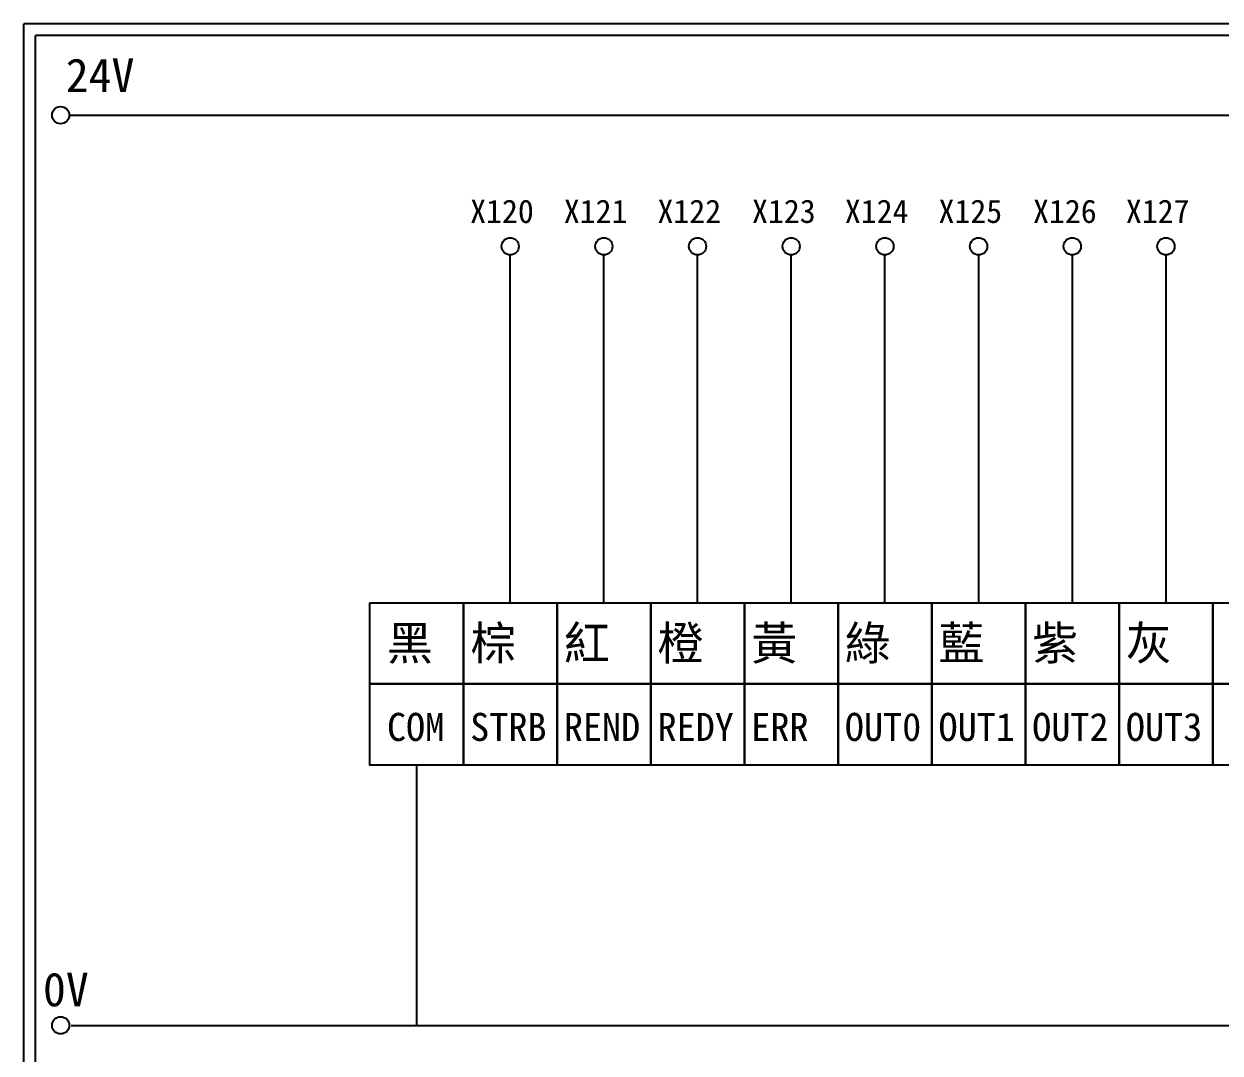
# Model space of a CAD drawing. Extents: x 627 to 914, y 3 to 207.
# Drawn here: x 627.2 to 755, y 97 to 207 of the extents above; entities that cross this region are included whole.
import ezdxf

# ---------------------------------------------------------------- set-up
doc = ezdxf.new("R2010")
doc.units = 0
doc.layers.get('0').update_dxf_attribs({"linetype": 'CONTINUOUS'})
doc.layers.add('圖框層', color=7, linetype='CONTINUOUS')
doc.layers.add('標尺寸層', color=3, linetype='CONTINUOUS')
doc.styles.add('STSL', font='kaiu.ttf')

msp = doc.modelspace()

# ---------------------------------------------------------------- linework, layer by layer
for p, q in [((679.16, 145.1), (679.16, 182.28)), ((689.17, 145.1), (689.17, 182.28)), ((699.18, 145.1), (699.18, 182.28)), ((709.19, 145.1), (709.19, 182.28)), ((719.2, 145.1), (719.2, 182.28)), ((729.21, 182.28), (729.21, 145.1)), ((739.22, 182.28), (739.22, 145.1)), ((749.23, 182.28), (749.23, 145.1))]:
    msp.add_line(p, q)
for points in [[(664.15, 145.1), (674.16, 145.1), (674.16, 136.44), (664.15, 136.44)], [(674.16, 145.1), (684.17, 145.1), (684.17, 136.44), (674.16, 136.44)], [(684.17, 145.1), (694.18, 145.1), (694.18, 136.44), (684.17, 136.44)], [(694.18, 145.1), (704.19, 145.1), (704.19, 136.44), (694.18, 136.44)], [(704.19, 145.1), (714.2, 145.1), (714.2, 136.44), (704.19, 136.44)], [(714.2, 145.1), (724.21, 145.1), (724.21, 136.44), (714.2, 136.44)], [(724.21, 145.1), (734.22, 145.1), (734.22, 136.44), (724.21, 136.44)], [(734.22, 145.1), (744.23, 145.1), (744.23, 136.44), (734.22, 136.44)], [(744.23, 145.1), (754.24, 145.1), (754.24, 136.44), (744.23, 136.44)], [(754.24, 145.1), (764.25, 145.1), (764.25, 136.44), (754.24, 136.44)], [(664.15, 136.44), (674.16, 136.44), (674.16, 127.77), (664.15, 127.77)], [(674.16, 136.44), (684.17, 136.44), (684.17, 127.77), (674.16, 127.77)], [(684.17, 136.44), (694.18, 136.44), (694.18, 127.77), (684.17, 127.77)], [(694.18, 136.44), (704.19, 136.44), (704.19, 127.77), (694.18, 127.77)], [(704.19, 136.44), (714.2, 136.44), (714.2, 127.77), (704.19, 127.77)], [(714.2, 136.44), (724.21, 136.44), (724.21, 127.77), (714.2, 127.77)], [(724.21, 136.44), (734.22, 136.44), (734.22, 127.77), (724.21, 127.77)], [(734.22, 136.44), (744.23, 136.44), (744.23, 127.77), (734.22, 127.77)], [(744.23, 136.44), (754.24, 136.44), (754.24, 127.77), (744.23, 127.77)], [(754.24, 136.44), (764.25, 136.44), (764.25, 127.77), (754.24, 127.77)]]:
    msp.add_lwpolyline(points, close=True)
at = {"layer": '圖框層', "color": 7}
for p, q in [((914.2, 206.97), (627.2, 206.97)), ((627.2, 3), (627.2, 206.97)), ((912.95, 205.72), (628.45, 205.72)), ((628.45, 4.25), (628.45, 205.72))]:
    msp.add_line(p, q, dxfattribs=at)
at = {"layer": '標尺寸層', "color": 7}
for p, q in [((632.04, 197.22), (909.63, 197.22)), ((632.25, 99.96), (910.12, 99.96))]:
    msp.add_line(p, q, dxfattribs=at)
at = {"layer": '標尺寸層'}
msp.add_line((669.15, 127.77), (669.15, 99.96), dxfattribs=at)
at = {"layer": '標尺寸層', "color": 7}
for centre in [(631.12, 197.22), (679.16, 183.2), (689.17, 183.2), (699.18, 183.2), (709.19, 183.2), (719.2, 183.2), (729.21, 183.2), (739.22, 183.2), (749.23, 183.2), (631.12, 99.96)]:
    msp.add_circle(centre, 0.92, dxfattribs=at)

# ---------------------------------------------------------------- texts
at = {"layer": '圖框層', "color": 4, "style": 'STSL'}
for s, height, p in [('24V', 3.6, (631.66, 199.68)), ('X120', 2.5, (674.88, 185.7)), ('X121', 2.5, (684.89, 185.7)), ('X122', 2.5, (694.9, 185.7)), ('X123', 2.5, (705, 185.7)), ('X124', 2.5, (714.92, 185.7)), ('X125', 2.5, (724.93, 185.7)), ('X126', 2.5, (735.03, 185.7)), ('X127', 2.5, (744.95, 185.7)), ('黑', 3.6, (665.99, 139.01)), ('棕', 3.6, (674.88, 139.01)), ('紅', 3.6, (684.89, 139.01)), ('橙', 3.6, (694.9, 139.01)), ('黃', 3.6, (704.91, 139.01)), ('綠', 3.6, (714.92, 139.01)), ('藍', 3.6, (724.93, 139.01)), ('紫', 3.6, (734.94, 139.01)), ('灰', 3.6, (744.95, 139.01)), ('COM', 3, (665.99, 130.35)), ('STRB', 3, (674.88, 130.35)), ('REND', 3, (684.89, 130.35)), ('REDY', 3, (694.9, 130.35)), ('ERR', 3, (704.91, 130.35)), ('OUT0', 3, (714.92, 130.35)), ('OUT1', 3, (724.93, 130.35)), ('OUT2', 3, (734.94, 130.35)), ('OUT3', 3, (744.95, 130.35)), ('0V', 3.6, (629.23, 102))]:
    msp.add_text(s, height=height, dxfattribs=at).set_placement(p)

doc.saveas('drawing.dxf')
